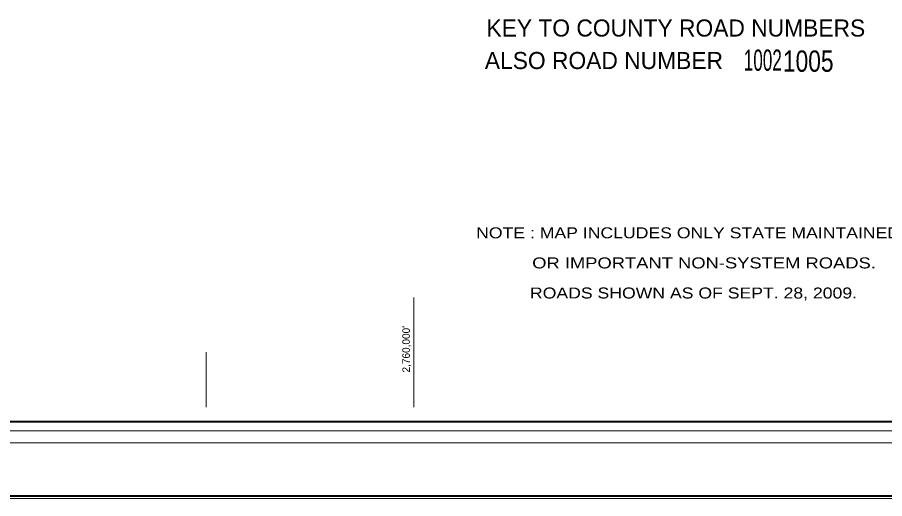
# Model space of a CAD drawing. Extents: x 775955 to 872674, y 130668 to 250635.
# Drawn here: x 835433 to 848149, y 130668 to 137722 of the extents above; entities that cross this region are included whole.
import ezdxf
from ezdxf.enums import TextEntityAlignment as Align

# ---------------------------------------------------------------- set-up
doc = ezdxf.new("R2010")
doc.units = 0
doc.header["$LTSCALE"] = 64
for name, color, linetype, lineweight in [('1', 7, 'Continuous', 25), ('20', 7, 'Continuous', 40), ('61', 7, 'Continuous', 13)]:
    doc.layers.add(name, color=color, linetype=linetype, lineweight=lineweight)
doc.layers.add('23', color=7, linetype='Continuous')

msp = doc.modelspace()

# ---------------------------------------------------------------- linework, layer by layer
at = {"layer": '1', "lineweight": 13}
msp.add_lwpolyline([(872674.05, 130668.41), (776043.4, 130668.41), (776043.4, 187065.45), (872674.05, 187065.45)], close=True, dxfattribs=at)
at = {"layer": '20'}
for points in [[(776078.4, 187030.45), (872639.04, 187030.45), (872639.04, 130703.41), (776078.4, 130703.41)], [(779266.26, 185921.49), (871713.54, 185921.49), (871713.54, 131795.12), (779266.26, 131795.12)]]:
    msp.add_lwpolyline(points, close=True, dxfattribs=at)
at = {"layer": '20', "lineweight": 13}
msp.add_lwpolyline([(778957.07, 186246.95), (778957.07, 131485.84), (779135.62, 131664.52), (779135.62, 186052.13), (871844.15, 186052.13), (871844.15, 131664.52), (779135.62, 131664.52), (778957.07, 131485.84), (872022.73, 131485.84), (872022.73, 186246.95)], close=True, dxfattribs=at)
at = {"layer": '61'}
for p, q in [((841248, 132008.33), (841248, 133617.33)), ((838200, 132008.33), (838200, 132812.83))]:
    msp.add_line(p, q, dxfattribs=at)

# ---------------------------------------------------------------- texts
at = {"layer": '20'}
for s, p in [('KEY TO COUNTY ROAD NUMBERS', (845087.56, 137440.8)), ('ALSO ROAD NUMBER', (844033.26, 136964.58))]:
    msp.add_text(s, height=250, dxfattribs=at).set_placement(p, align=Align.CENTER)
for s, width, p in [('NOTE : MAP INCLUDES ONLY STATE MAINTAINED ROADS', 1.2, (842159.42, 134483.63)), ('           OR IMPORTANT NON-SYSTEM ROADS.', 1.25, (842159.42, 134042.63)), ('           ROADS SHOWN AS OF SEPT. 28, 2009.', 1.2, (842159.42, 133601.63))]:
    msp.add_text(s, height=161, dxfattribs=dict(at, width=width)).set_placement(p)
at = {"layer": '23'}
for s, width, p in [('1002', 0.6, (846362.79, 136938.68)), (' 1005', 0.8, (846982.36, 136924.26))]:
    msp.add_text(s, height=312, dxfattribs=dict(at, width=width)).set_placement(p, align=Align.CENTER)
at = {"layer": '61'}
msp.add_text("2,760,000'", height=110, rotation=90, dxfattribs=at).set_placement((841188, 132858.44), align=Align.CENTER)

doc.saveas('drawing.dxf')
